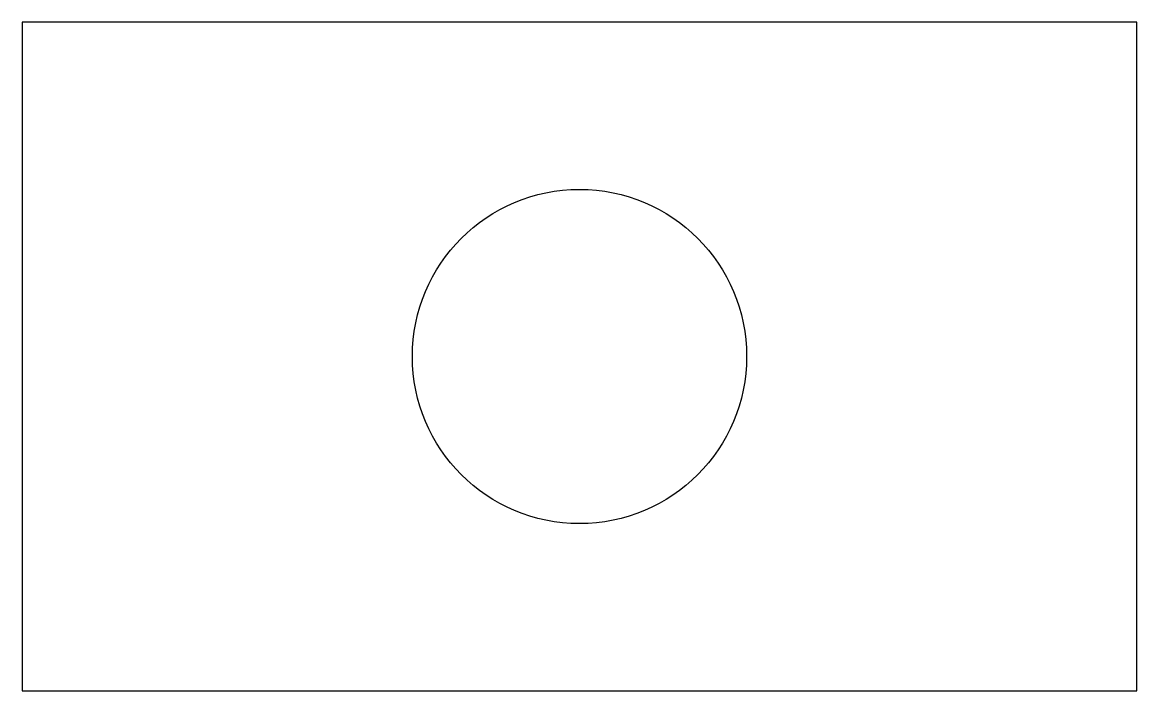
# Model space of a CAD drawing. Header units: millimetres. Extents: x 0 to 100, y 0 to 60.
import ezdxf

# ---------------------------------------------------------------- set-up
doc = ezdxf.new("R2010")
doc.units = ezdxf.units.MM
doc.layers.get('0').update_dxf_attribs({"linetype": 'CONTINUOUS'})

msp = doc.modelspace()

# ---------------------------------------------------------------- linework, layer by layer
msp.add_lwpolyline([(0, 0), (100, 0), (100, 60), (0, 60)], close=True)
msp.add_circle((50, 30), 15)

doc.saveas('drawing.dxf')
